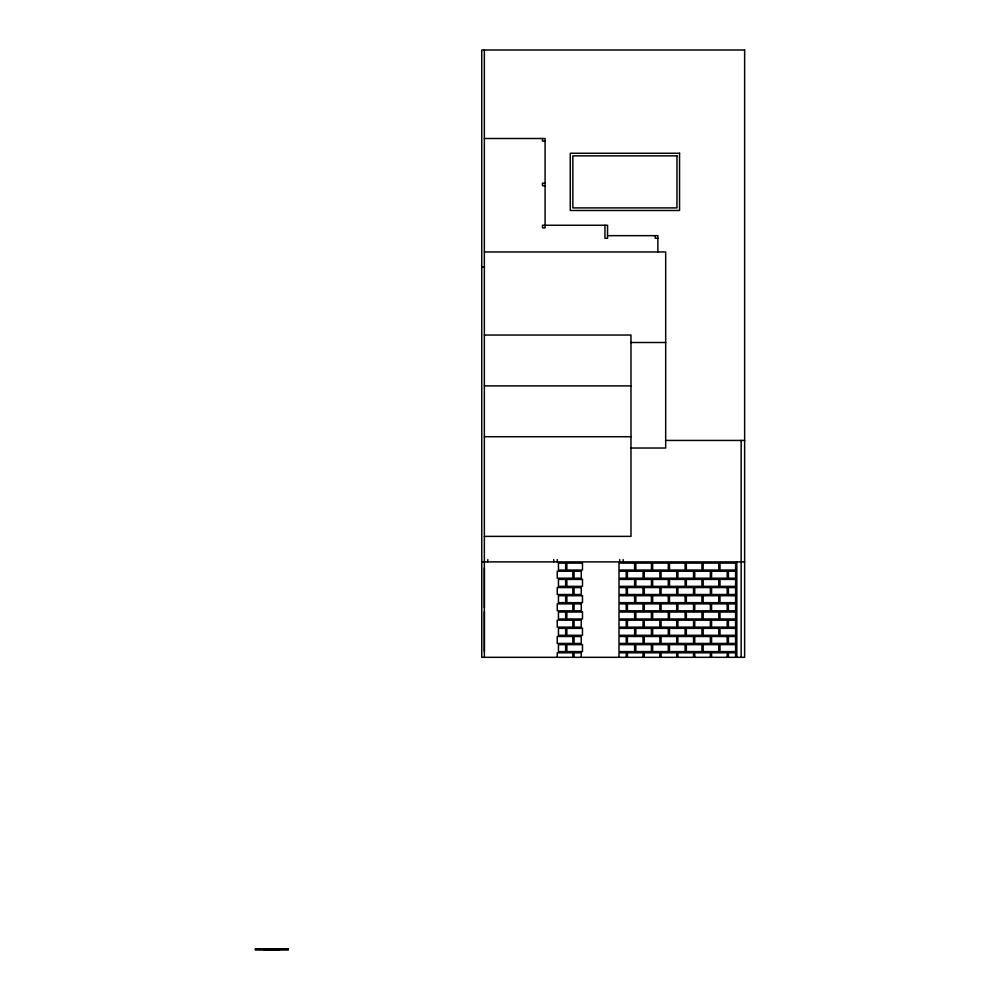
<?xml version="1.0" encoding="UTF-8"?>
<svg xmlns="http://www.w3.org/2000/svg" width="1000" height="1000" viewBox="0 0 1000 1000"><rect width="100%" height="100%" fill="white"/><g stroke="black" fill="none" stroke-linecap="round" stroke-linejoin="round"><path stroke-width="1.5" d="M484.35 138.5L545.087 138.5L545.087 227.862L542.487 227.862L542.487 225.25L607.55 225.25L607.55 238.275L604.95 238.275L604.95 225.25M545.087 141.1L542.487 141.1L542.487 138.5M545.087 183.175L542.487 183.175L542.487 185.775L545.087 185.775M607.55 235.662L657.875 235.662L657.875 251.838M657.875 238.275L655.275 238.275L655.275 235.662M484.35 251.962L665.688 251.962L665.688 448.025L630.763 448.025M481.75 266.9L484.35 266.9M484.35 335.037L630.975 335.037L630.975 536.375L484.35 536.375M630.712 342.5L665.688 342.5M484.35 385.887L630.975 385.887M484.35 436.725L630.975 436.725M665.588 440.425L744.638 440.425M481.75 561.888L744.638 561.888M484.35 567.962L484.35 607.7M484.35 611.512L484.35 651.25M255.362 949.225L288.337 949.225M741.162 440.425L741.162 657.325M736.825 561.888L736.825 657.325M735.612 657.325L735.612 652.812L728.413 652.812L728.413 657.325M727.2 657.325L727.2 652.812L711.575 652.812L711.575 657.325M710.362 657.325L710.362 652.812L694.75 652.812L694.75 657.325M693.538 657.325L693.538 652.812L677.913 652.812L677.913 657.325M676.7 657.325L676.7 652.812L661.087 652.812L661.087 657.325M659.875 657.325L659.875 652.812L644.25 652.812L644.25 657.325M643.037 657.325L643.037 652.812L627.425 652.812L627.425 657.325M626.213 657.325L626.213 652.812L619 652.812L619 657.325M623.175 559.575L623.175 561.888M619.7 559.575L619.7 561.888M581.263 657.325L581.263 652.812L574.062 652.812L574.062 657.325M572.85 657.325L572.85 652.812L557.238 652.812L557.238 657.325M557.238 559.575L557.238 561.888M553.763 559.575L553.763 561.888M487.825 559.575L487.825 561.888M484.35 50L484.35 657.325M279.662 948.875L279.662 949.737L264.037 949.737L264.037 948.875M271.85 948.875L271.85 949.737M744.638 50L481.75 50L481.75 657.325L744.638 657.325L744.638 50M679.55 153.262L570.262 153.262L570.262 210.487L679.55 210.487L679.55 153.262M676.963 155.85L572.85 155.85L572.85 207.9L676.963 207.9L676.963 155.85M565.65 563.1L558.45 563.1L558.45 570.037L565.65 570.037L565.65 563.1M582.475 563.1L566.862 563.1L566.862 570.037L582.475 570.037L582.475 563.1M634.625 563.1L619 563.1L619 570.037L634.625 570.037L634.625 563.1M651.45 563.1L635.837 563.1L635.837 570.037L651.45 570.037L651.45 563.1M668.288 563.1L652.663 563.1L652.663 570.037L668.288 570.037L668.288 563.1M685.113 563.1L669.5 563.1L669.5 570.037L685.113 570.037L685.113 563.1M701.95 563.1L686.338 563.1L686.338 570.037L701.95 570.037L701.95 563.1M718.775 563.1L703.162 563.1L703.162 570.037L718.775 570.037L718.775 563.1M735.612 563.1L720 563.1L720 570.037L735.612 570.037L735.612 563.1M572.85 571.25L557.238 571.25L557.238 578.2L572.85 578.2L572.85 571.25M581.263 571.25L574.062 571.25L574.062 578.2L581.263 578.2L581.263 571.25M626.213 571.25L619 571.25L619 578.2L626.213 578.2L626.213 571.25M643.037 571.25L627.425 571.25L627.425 578.2L643.037 578.2L643.037 571.25M659.875 571.25L644.25 571.25L644.25 578.2L659.875 578.2L659.875 571.25M676.7 571.25L661.087 571.25L661.087 578.2L676.7 578.2L676.7 571.25M693.538 571.25L677.913 571.25L677.913 578.2L693.538 578.2L693.538 571.25M710.362 571.25L694.75 571.25L694.75 578.2L710.362 578.2L710.362 571.25M727.2 571.25L711.575 571.25L711.575 578.2L727.2 578.2L727.2 571.25M735.612 571.25L728.413 571.25L728.413 578.2L735.612 578.2L735.612 571.25M565.65 579.412L558.45 579.412L558.45 586.35L565.65 586.35L565.65 579.412M582.475 579.412L566.862 579.412L566.862 586.35L582.475 586.35L582.475 579.412M634.625 579.412L619 579.412L619 586.35L634.625 586.35L634.625 579.412M651.45 579.412L635.837 579.412L635.837 586.35L651.45 586.35L651.45 579.412M668.288 579.412L652.663 579.412L652.663 586.35L668.288 586.35L668.288 579.412M685.113 579.412L669.5 579.412L669.5 586.35L685.113 586.35L685.113 579.412M701.95 579.412L686.338 579.412L686.338 586.35L701.95 586.35L701.95 579.412M718.775 579.412L703.162 579.412L703.162 586.35L718.775 586.35L718.775 579.412M735.612 579.412L720 579.412L720 586.35L735.612 586.35L735.612 579.412M572.85 587.562L557.238 587.562L557.238 594.513L572.85 594.513L572.85 587.562M581.263 587.562L574.062 587.562L574.062 594.513L581.263 594.513L581.263 587.562M626.213 587.562L619 587.562L619 594.513L626.213 594.513L626.213 587.562M643.037 587.562L627.425 587.562L627.425 594.513L643.037 594.513L643.037 587.562M659.875 587.562L644.25 587.562L644.25 594.513L659.875 594.513L659.875 587.562M676.7 587.562L661.087 587.562L661.087 594.513L676.7 594.513L676.7 587.562M693.538 587.562L677.913 587.562L677.913 594.513L693.538 594.513L693.538 587.562M710.362 587.562L694.75 587.562L694.75 594.513L710.362 594.513L710.362 587.562M727.2 587.562L711.575 587.562L711.575 594.513L727.2 594.513L727.2 587.562M735.612 587.562L728.413 587.562L728.413 594.513L735.612 594.513L735.612 587.562M565.65 595.725L558.45 595.725L558.45 602.663L565.65 602.663L565.65 595.725M582.475 595.725L566.862 595.725L566.862 602.663L582.475 602.663L582.475 595.725M634.625 595.725L619 595.725L619 602.663L634.625 602.663L634.625 595.725M651.45 595.725L635.837 595.725L635.837 602.663L651.45 602.663L651.45 595.725M668.288 595.725L652.663 595.725L652.663 602.663L668.288 602.663L668.288 595.725M685.113 595.725L669.5 595.725L669.5 602.663L685.113 602.663L685.113 595.725M701.95 595.725L686.338 595.725L686.338 602.663L701.95 602.663L701.95 595.725M718.775 595.725L703.162 595.725L703.162 602.663L718.775 602.663L718.775 595.725M735.612 595.725L720 595.725L720 602.663L735.612 602.663L735.612 595.725M572.85 603.875L557.238 603.875L557.238 610.812L572.85 610.812L572.85 603.875M581.263 603.875L574.062 603.875L574.062 610.812L581.263 610.812L581.263 603.875M626.213 603.875L619 603.875L619 610.812L626.213 610.812L626.213 603.875M643.037 603.875L627.425 603.875L627.425 610.812L643.037 610.812L643.037 603.875M659.875 603.875L644.25 603.875L644.25 610.812L659.875 610.812L659.875 603.875M676.7 603.875L661.087 603.875L661.087 610.812L676.7 610.812L676.7 603.875M693.538 603.875L677.913 603.875L677.913 610.812L693.538 610.812L693.538 603.875M710.362 603.875L694.75 603.875L694.75 610.812L710.362 610.812L710.362 603.875M727.2 603.875L711.575 603.875L711.575 610.812L727.2 610.812L727.2 603.875M735.612 603.875L728.413 603.875L728.413 610.812L735.612 610.812L735.612 603.875M565.65 612.038L558.45 612.038L558.45 618.975L565.65 618.975L565.65 612.038M582.475 612.038L566.862 612.038L566.862 618.975L582.475 618.975L582.475 612.038M634.625 612.038L619 612.038L619 618.975L634.625 618.975L634.625 612.038M651.45 612.038L635.837 612.038L635.837 618.975L651.45 618.975L651.45 612.038M668.288 612.038L652.663 612.038L652.663 618.975L668.288 618.975L668.288 612.038M685.113 612.038L669.5 612.038L669.5 618.975L685.113 618.975L685.113 612.038M701.95 612.038L686.338 612.038L686.338 618.975L701.95 618.975L701.95 612.038M718.775 612.038L703.162 612.038L703.162 618.975L718.775 618.975L718.775 612.038M735.612 612.038L720 612.038L720 618.975L735.612 618.975L735.612 612.038M572.85 620.188L557.238 620.188L557.238 627.125L572.85 627.125L572.85 620.188M581.263 620.188L574.062 620.188L574.062 627.125L581.263 627.125L581.263 620.188M626.213 620.188L619 620.188L619 627.125L626.213 627.125L626.213 620.188M643.037 620.188L627.425 620.188L627.425 627.125L643.037 627.125L643.037 620.188M659.875 620.188L644.25 620.188L644.25 627.125L659.875 627.125L659.875 620.188M676.7 620.188L661.087 620.188L661.087 627.125L676.7 627.125L676.7 620.188M693.538 620.188L677.913 620.188L677.913 627.125L693.538 627.125L693.538 620.188M710.362 620.188L694.75 620.188L694.75 627.125L710.362 627.125L710.362 620.188M727.2 620.188L711.575 620.188L711.575 627.125L727.2 627.125L727.2 620.188M735.612 620.188L728.413 620.188L728.413 627.125L735.612 627.125L735.612 620.188M565.65 628.35L558.45 628.35L558.45 635.288L565.65 635.288L565.65 628.35M582.475 628.35L566.862 628.35L566.862 635.288L582.475 635.288L582.475 628.35M634.625 628.35L619 628.35L619 635.288L634.625 635.288L634.625 628.35M651.45 628.35L635.837 628.35L635.837 635.288L651.45 635.288L651.45 628.35M668.288 628.35L652.663 628.35L652.663 635.288L668.288 635.288L668.288 628.35M685.113 628.35L669.5 628.35L669.5 635.288L685.113 635.288L685.113 628.35M701.95 628.35L686.338 628.35L686.338 635.288L701.95 635.288L701.95 628.35M718.775 628.35L703.162 628.35L703.162 635.288L718.775 635.288L718.775 628.35M735.612 628.35L720 628.35L720 635.288L735.612 635.288L735.612 628.35M572.85 636.5L557.238 636.5L557.238 643.438L572.85 643.438L572.85 636.5M581.263 636.5L574.062 636.5L574.062 643.438L581.263 643.438L581.263 636.5M626.213 636.5L619 636.5L619 643.438L626.213 643.438L626.213 636.5M643.037 636.5L627.425 636.5L627.425 643.438L643.037 643.438L643.037 636.5M659.875 636.5L644.25 636.5L644.25 643.438L659.875 643.438L659.875 636.5M676.7 636.5L661.087 636.5L661.087 643.438L676.7 643.438L676.7 636.5M693.538 636.5L677.913 636.5L677.913 643.438L693.538 643.438L693.538 636.5M710.362 636.5L694.75 636.5L694.75 643.438L710.362 643.438L710.362 636.5M727.2 636.5L711.575 636.5L711.575 643.438L727.2 643.438L727.2 636.5M735.612 636.5L728.413 636.5L728.413 643.438L735.612 643.438L735.612 636.5M565.65 644.65L558.45 644.65L558.45 651.6L565.65 651.6L565.65 644.65M582.475 644.65L566.862 644.65L566.862 651.6L582.475 651.6L582.475 644.65M634.625 644.65L619 644.65L619 651.6L634.625 651.6L634.625 644.65M651.45 644.65L635.837 644.65L635.837 651.6L651.45 651.6L651.45 644.65M668.288 644.65L652.663 644.65L652.663 651.6L668.288 651.6L668.288 644.65M685.113 644.65L669.5 644.65L669.5 651.6L685.113 651.6L685.113 644.65M701.95 644.65L686.338 644.65L686.338 651.6L701.95 651.6L701.95 644.65M718.775 644.65L703.162 644.65L703.162 651.6L718.775 651.6L718.775 644.65M735.612 644.65L720 644.65L720 651.6L735.612 651.6L735.612 644.65M288.337 948.875L255.362 948.875L255.362 950L288.337 950L288.337 948.875"/></g></svg>
